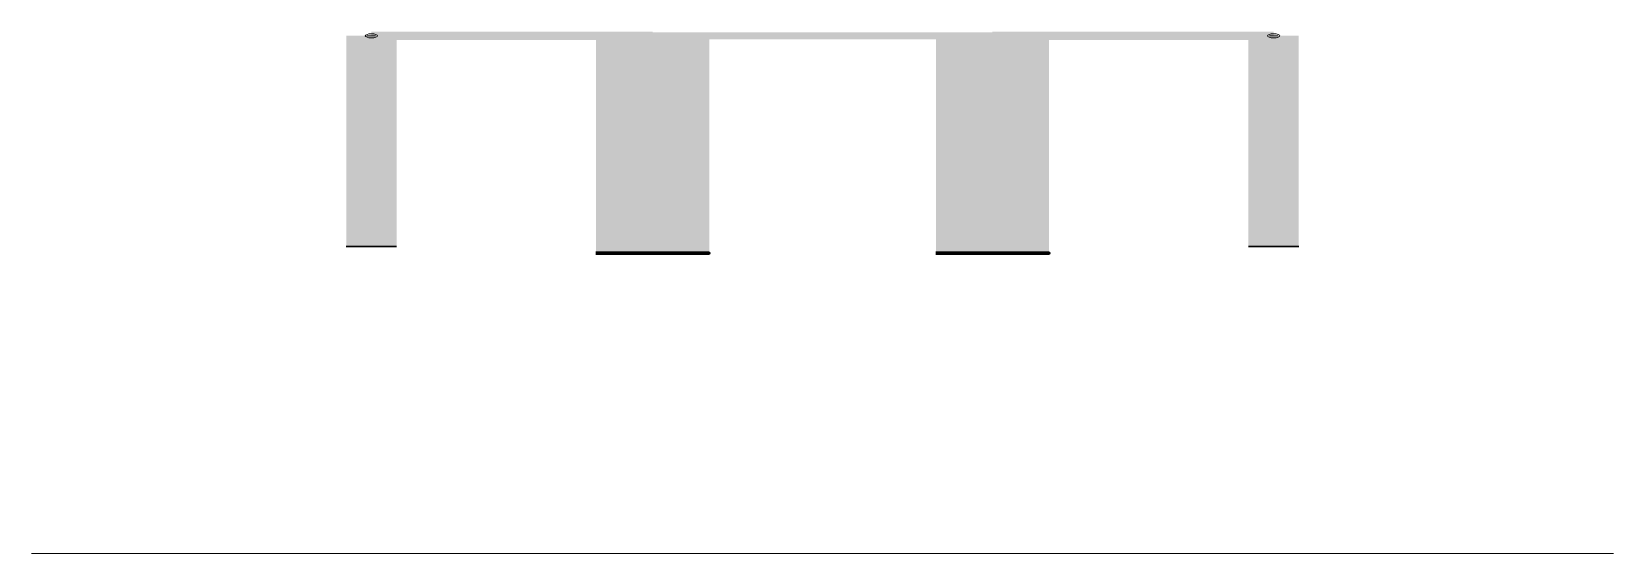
# Model space of a CAD drawing. Header units: inches. Extents: x 0.02 to 2.72, y 2.78 to 3.67.
import ezdxf

# ---------------------------------------------------------------- set-up
doc = ezdxf.new("R2010")
doc.units = ezdxf.units.IN
doc.header["$MEASUREMENT"] = 0
doc.layers.add('PDF_Geometry', color=96, linetype='Continuous', true_color=0x008000)
doc.layers.add('PDF_Solid Fills', color=40, linetype='Continuous', true_color=0xffaa00)

msp = doc.modelspace()

# ---------------------------------------------------------------- hatches: boundary and pattern name
at = {"layer": 'PDF_Solid Fills', "transparency": 33554559}
h = msp.add_hatch(color=7, dxfattribs=at)
h.paths.add_polyline_path([(0.5542, 3.6679), (0.6402, 3.6679), (0.6402, 3.6679), (0.6402, 3.3079), (0.6402, 3.3079), (0.5542, 3.3079), (0.5542, 3.3079), (0.5542, 3.6679)], flags=0)
h.paths.add_polyline_path([(0.5542, 3.6679), (0.5542, 3.3079), (0.5542, 3.3079), (0.5542, 3.308), (0.6402, 3.308), (0.6402, 3.3079), (0.6401, 3.3079), (0.6401, 3.6679), (0.6402, 3.6679), (0.6402, 3.6678), (0.5542, 3.6678), (0.5542, 3.6679)], flags=0)
h = msp.add_hatch(color=7, dxfattribs=at)
h.paths.add_polyline_path([(0.5972, 3.675), (0.9807, 3.675), (0.9807, 3.6749), (0.9807, 3.6608), (0.9807, 3.6607), (0.5972, 3.6607), (0.5971, 3.6608), (0.5971, 3.6749)], flags=0)
h.paths.add_polyline_path([(0.5972, 3.6749), (0.5972, 3.6608), (0.5972, 3.6608), (0.5972, 3.6608), (0.9807, 3.6608), (0.9807, 3.6608), (0.9807, 3.6608), (0.9807, 3.6749), (0.9807, 3.6749), (0.9807, 3.6749), (0.5972, 3.6749), (0.5972, 3.6749)], flags=0)
h = msp.add_hatch(color=7, dxfattribs=at)
h.paths.add_polyline_path([(1.1742, 3.6737), (1.0775, 3.6737), (1.0774, 3.6737), (1.0774, 3.6749), (1.0775, 3.6749), (1.0775, 3.6749), (0.9807, 3.6749), (0.9807, 3.6749), (0.9807, 3.6749), (0.9807, 3.6608), (0.9807, 3.6608), (0.9807, 3.6608), (1.1742, 3.6608), (1.1742, 3.6608), (1.1742, 3.6608), (1.1742, 3.6737), (1.1742, 3.6737)], flags=0)
h.paths.add_polyline_path([(1.1743, 3.6737), (1.1743, 3.6608), (1.1742, 3.6607), (0.9807, 3.6607), (0.9807, 3.6608), (0.9807, 3.6749), (0.9807, 3.675), (1.0775, 3.675), (1.0775, 3.6749), (1.0775, 3.6737), (1.0775, 3.6737), (1.0775, 3.6738), (1.1742, 3.6738)], flags=0)
for points in [[(1.1742, 3.6737), (1.0775, 3.6737), (1.0775, 3.6749), (0.9807, 3.6749), (0.9807, 3.6608), (1.1742, 3.6608)], [(1.755, 3.6749), (1.6583, 3.6749), (1.6583, 3.6737), (1.5615, 3.6737), (1.5615, 3.6608), (1.755, 3.6608)]]:
    msp.add_hatch(color=256, dxfattribs=at).paths.add_polyline_path(points)
h = msp.add_hatch(color=7, dxfattribs=at)
h.paths.add_polyline_path([(0.9807, 3.6608), (1.1742, 3.6608), (1.1743, 3.6608), (1.1743, 3.2967), (1.1742, 3.2966), (0.9807, 3.2966), (0.9807, 3.2967), (0.9807, 3.6608)], flags=0)
h.paths.add_polyline_path([(0.9807, 3.6608), (0.9807, 3.2967), (0.9807, 3.2967), (0.9807, 3.2967), (1.1742, 3.2967), (1.1742, 3.2967), (1.1742, 3.2967), (1.1742, 3.6608), (1.1742, 3.6608), (1.1742, 3.6607), (0.9807, 3.6607), (0.9807, 3.6608)], flags=0)
h = msp.add_hatch(color=7, dxfattribs=at)
h.paths.add_polyline_path([(1.1742, 3.6738), (1.5615, 3.6738), (1.5615, 3.6737), (1.5615, 3.662), (1.5615, 3.662), (1.1742, 3.662), (1.1742, 3.662), (1.1742, 3.6737)], flags=0)
h.paths.add_polyline_path([(1.1743, 3.6737), (1.1743, 3.662), (1.1742, 3.662), (1.1742, 3.662), (1.5615, 3.662), (1.5615, 3.662), (1.5615, 3.662), (1.5615, 3.6737), (1.5615, 3.6737), (1.5615, 3.6737), (1.1742, 3.6737), (1.1742, 3.6737)], flags=0)
h = msp.add_hatch(color=7, dxfattribs=at)
h.paths.add_polyline_path([(1.755, 3.6749), (1.6583, 3.6749), (1.6583, 3.6749), (1.6583, 3.6749), (1.6583, 3.6737), (1.6583, 3.6737), (1.5615, 3.6737), (1.5615, 3.6737), (1.5615, 3.6737), (1.5615, 3.6608), (1.5615, 3.6608), (1.5615, 3.6608), (1.755, 3.6608), (1.755, 3.6608), (1.755, 3.6608), (1.755, 3.6749), (1.755, 3.6749)], flags=0)
h.paths.add_polyline_path([(1.7551, 3.6749), (1.7551, 3.6608), (1.755, 3.6607), (1.5615, 3.6607), (1.5615, 3.6608), (1.5615, 3.6737), (1.5615, 3.6738), (1.6583, 3.6738), (1.6583, 3.6737), (1.6582, 3.6737), (1.6582, 3.6749), (1.6583, 3.675), (1.755, 3.675)], flags=0)
h = msp.add_hatch(color=7, dxfattribs=at)
h.paths.add_polyline_path([(1.5615, 3.6608), (1.755, 3.6608), (1.7551, 3.6608), (1.7551, 3.2967), (1.755, 3.2966), (1.5615, 3.2966), (1.5615, 3.2967), (1.5615, 3.6608)], flags=0)
h.paths.add_polyline_path([(1.5615, 3.6608), (1.5615, 3.2967), (1.5615, 3.2967), (1.5615, 3.2967), (1.755, 3.2967), (1.755, 3.2967), (1.755, 3.2967), (1.755, 3.6608), (1.755, 3.6608), (1.755, 3.6607), (1.5615, 3.6607), (1.5615, 3.6608)], flags=0)
h = msp.add_hatch(color=7, dxfattribs=at)
h.paths.add_polyline_path([(1.755, 3.675), (2.1385, 3.675), (2.1386, 3.6749), (2.1386, 3.6608), (2.1385, 3.6607), (1.755, 3.6607), (1.755, 3.6608), (1.755, 3.6749)], flags=0)
h.paths.add_polyline_path([(1.7551, 3.6749), (1.7551, 3.6608), (1.755, 3.6608), (1.755, 3.6608), (2.1385, 3.6608), (2.1385, 3.6608), (2.1385, 3.6608), (2.1385, 3.6749), (2.1385, 3.6749), (2.1385, 3.6749), (1.755, 3.6749), (1.755, 3.6749)], flags=0)
h = msp.add_hatch(color=7, dxfattribs=at)
h.paths.add_polyline_path([(2.0956, 3.6679), (2.1815, 3.6679), (2.1816, 3.6679), (2.1816, 3.3079), (2.1815, 3.3079), (2.0956, 3.3079), (2.0955, 3.3079), (2.0955, 3.6679)], flags=0)
h.paths.add_polyline_path([(2.0956, 3.6679), (2.0956, 3.3079), (2.0956, 3.3079), (2.0956, 3.308), (2.1815, 3.308), (2.1815, 3.3079), (2.1815, 3.3079), (2.1815, 3.6679), (2.1815, 3.6679), (2.1815, 3.6678), (2.0956, 3.6678), (2.0956, 3.6679)], flags=0)

# ---------------------------------------------------------------- linework, layer by layer
at = {"layer": 'PDF_Geometry', "color": 7, "lineweight": 5, "true_color": 0xffffff}
for points in [[(0.5901, 3.6678), (0.6042, 3.6678)], [(2.1315, 3.6678), (2.1457, 3.6678)]]:
    msp.add_lwpolyline(points, close=True, dxfattribs=at)
at = {"layer": 'PDF_Geometry', "color": 7, "lineweight": 25, "true_color": 0xffffff}
for points in [[(0.5543, 3.3079), (0.6402, 3.3079)], [(2.0957, 3.3079), (2.1817, 3.3079)]]:
    msp.add_lwpolyline(points, close=True, dxfattribs=at)
at = {"layer": 'PDF_Geometry', "color": 7, "lineweight": 60, "true_color": 0xffffff}
for points in [[(0.9807, 3.2966), (1.1743, 3.2966)], [(1.5616, 3.2966), (1.7551, 3.2966)]]:
    msp.add_lwpolyline(points, close=True, dxfattribs=at)
at = {"layer": 'PDF_Geometry', "color": 42, "lineweight": 0, "true_color": 0xc08000}
msp.add_lwpolyline([(2.7191, 2.7834), (0.0167, 2.7834)], dxfattribs=at)
at = {"layer": 'PDF_Geometry', "lineweight": 5}
for points in [[(0.5866, 3.6678), (0.5866, 3.6698), (0.5913, 3.6714), (0.5972, 3.6714)], [(0.5972, 3.6643), (0.5913, 3.6643), (0.5866, 3.6659), (0.5866, 3.6678)], [(0.5972, 3.6714), (0.6031, 3.6714), (0.6078, 3.6698), (0.6078, 3.6678)], [(0.6078, 3.6678), (0.6078, 3.6659), (0.6031, 3.6643), (0.5972, 3.6643)], [(2.128, 3.6678), (2.128, 3.6698), (2.1328, 3.6714), (2.1386, 3.6714)], [(2.1386, 3.6643), (2.1328, 3.6643), (2.128, 3.6659), (2.128, 3.6678)], [(2.1386, 3.6714), (2.1445, 3.6714), (2.1493, 3.6698), (2.1493, 3.6678)], [(2.1493, 3.6678), (2.1493, 3.6659), (2.1445, 3.6643), (2.1386, 3.6643)]]:
    msp.add_open_spline(points, degree=3, dxfattribs=at)
at = {"layer": 'PDF_Solid Fills', "lineweight": 0, "transparency": 33554559}
for points in [[(0.5542, 3.6679), (0.6402, 3.6679), (0.5542, 3.3079), (0.6402, 3.3079)], [(0.5972, 3.6749), (0.9807, 3.6749), (0.5972, 3.6608), (0.9807, 3.6608)], [(0.9807, 3.6608), (1.1742, 3.6608), (0.9807, 3.2967), (1.1742, 3.2967)], [(1.1742, 3.6737), (1.5615, 3.6737), (1.1742, 3.662), (1.5615, 3.662)], [(1.5615, 3.6608), (1.755, 3.6608), (1.5615, 3.2967), (1.755, 3.2967)], [(1.755, 3.6749), (2.1385, 3.6749), (1.755, 3.6608), (2.1385, 3.6608)], [(2.0956, 3.6679), (2.1815, 3.6679), (2.0956, 3.3079), (2.1815, 3.3079)]]:
    msp.add_solid(points, dxfattribs=at)

doc.saveas('drawing.dxf')
